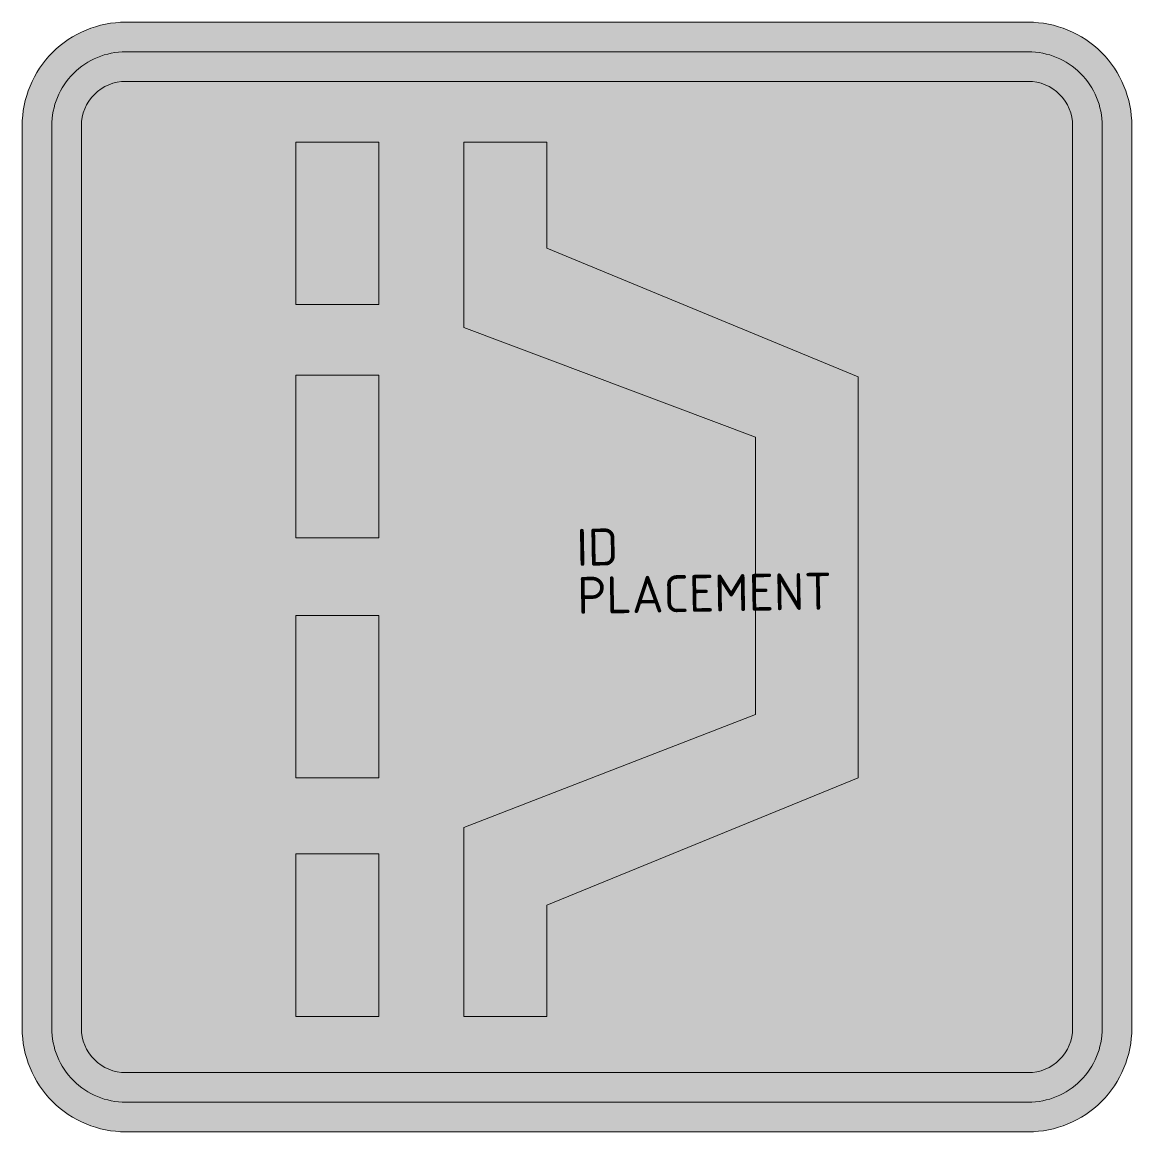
# Model space of a CAD drawing. Extents: x -3.75 to 3.75, y -3.75 to 3.75.
import ezdxf
from ezdxf.enums import TextEntityAlignment as Align

# ---------------------------------------------------------------- set-up
doc = ezdxf.new("R2010")
doc.units = 0
doc.styles.add('NLCS-ISO', font='NLCS-ISO.ttf', dxfattribs={"height": 0.25})

msp = doc.modelspace()

# ---------------------------------------------------------------- hatches: boundary and pattern name
at = {"true_color": 0x005b8c}
h = msp.add_hatch(color=146, dxfattribs=at)
h.dxf.hatch_style = 1
h.paths.add_polyline_path([(3.05, 3.75), (-3.05, 3.75, 0.414214), (-3.75, 3.05), (-3.75, 0), (-3.55, 0), (-3.55, 3.05, -0.414214), (-3.05, 3.55), (3.05, 3.55, -0.414214), (3.55, 3.05), (3.55, 0), (3.75, 0), (3.75, 3.05, 0.414214)])
at = {"true_color": 0xf1f0ea}
h = msp.add_hatch(color=7, dxfattribs=at)
h.dxf.hatch_style = 1
h.paths.add_polyline_path([(3.05, 3.55), (-3.05, 3.55, 0.414214), (-3.55, 3.05), (-3.55, 0), (-3.35, 0), (-3.35, 3.05, -0.414214), (-3.05, 3.35), (3.05, 3.35, -0.414214), (3.35, 3.05), (3.35, 0), (3.55, 0), (3.55, 3.05, 0.414214)])
at = {"true_color": 0x005b8c}
h = msp.add_hatch(color=146, dxfattribs=at)
h.dxf.hatch_style = 1
h.paths.add_polyline_path([(-1.9, 2.94), (-1.6192, 2.94), (-1.6088, 3.35), (-3.05, 3.35, 0.414214), (-3.35, 3.05), (-3.35, -3.05, 0.414214), (-3.05, -3.35), (-1.6192, -3.35), (-1.6192, -2.9698), (-1.9, -2.9698), (-1.9, -1.8714), (-1.6192, -1.8714), (-1.6192, -1.3581), (-1.9, -1.3581), (-1.9, -0.2597), (-1.6192, -0.2597), (-1.6192, 0.2656), (-1.9, 0.2656), (-1.9, 1.364), (-1.6192, 1.364), (-1.6192, 1.8416), (-1.9, 1.8416)])
h = msp.add_hatch(color=146, dxfattribs=at)
h.dxf.hatch_style = 1
h.paths.add_polyline_path([(1.2069, 0.9462), (-0.7648, 1.6864), (-0.7648, 2.94), (-0.484, 2.94), (-0.484, 3.35), (-1.6088, 3.35), (-1.6192, 2.94), (-1.3384, 2.94), (-1.3384, 1.8416), (-1.6192, 1.8416), (-1.6192, 1.364), (-1.3384, 1.364), (-1.3384, 0.2656), (-1.6192, 0.2656), (-1.6192, -0.2597), (-1.3384, -0.2597), (-1.3384, -1.3581), (-1.6192, -1.3581), (-1.6192, -1.8714), (-1.3384, -1.8714), (-1.3384, -2.9698), (-1.6192, -2.9698), (-1.6192, -3.35), (-0.484, -3.35), (-0.484, -2.9698), (-0.7648, -2.9698), (-0.7648, -1.6924), (1.2069, -0.9283)])
h = msp.add_hatch(color=146, dxfattribs=at)
h.dxf.hatch_style = 1
h.paths.add_polyline_path([(3.35, 3.05, 0.414214), (3.05, 3.35), (-0.484, 3.35), (-0.484, 2.94), (-0.2031, 2.94), (-0.2031, 2.2236), (1.9, 1.3521), (1.9, -1.3581), (-0.2031, -2.2177), (-0.2031, -2.9698), (-0.484, -2.9698), (-0.484, -3.35), (3.05, -3.35, 0.414214), (3.35, -3.05)])
at = {"true_color": 0xf1f0ea}
h = msp.add_hatch(color=7, dxfattribs=at)
h.dxf.hatch_style = 1
h.paths.add_polyline_path([(-1.3384, 2.94), (-1.9, 2.94), (-1.9, 1.8416), (-1.3384, 1.8416)])
h = msp.add_hatch(color=7, dxfattribs=at)
h.dxf.hatch_style = 1
h.paths.add_polyline_path([(1.9, -1.3581), (1.9, 1.3521), (-0.2031, 2.2236), (-0.2031, 2.94), (-0.7648, 2.94), (-0.7648, 1.6864), (1.2069, 0.9462), (1.2069, -0.9283), (-0.7648, -1.6924), (-0.7648, -2.9698), (-0.2031, -2.9698), (-0.2031, -2.2177)])
h = msp.add_hatch(color=7, dxfattribs=at)
h.dxf.hatch_style = 1
h.paths.add_polyline_path([(-1.3384, 1.364), (-1.9, 1.364), (-1.9, 0.2656), (-1.3384, 0.2656)])
at = {"true_color": 0x005b8c}
h = msp.add_hatch(color=146, dxfattribs=at)
h.dxf.hatch_style = 1
h.paths.add_polyline_path([(-3.55, 0), (-3.75, 0), (-3.75, -3.05, 0.414214), (-3.05, -3.75), (3.05, -3.75, 0.414214), (3.75, -3.05), (3.75, 0), (3.55, 0), (3.55, -3.05, -0.414214), (3.05, -3.55), (-3.05, -3.55, -0.414214), (-3.55, -3.05)])
at = {"true_color": 0xf1f0ea}
h = msp.add_hatch(color=7, dxfattribs=at)
h.dxf.hatch_style = 1
h.paths.add_polyline_path([(-3.35, 0), (-3.55, 0), (-3.55, -3.05, 0.414214), (-3.05, -3.55), (3.05, -3.55, 0.414214), (3.55, -3.05), (3.55, 0), (3.35, 0), (3.35, -3.05, -0.414214), (3.05, -3.35), (-3.05, -3.35, -0.414214), (-3.35, -3.05)])
h = msp.add_hatch(color=7, dxfattribs=at)
h.dxf.hatch_style = 1
h.paths.add_polyline_path([(-1.3384, -0.2597), (-1.9, -0.2597), (-1.9, -1.3581), (-1.3384, -1.3581)])
h = msp.add_hatch(color=7, dxfattribs=at)
h.dxf.hatch_style = 1
h.paths.add_polyline_path([(-1.3384, -1.8714), (-1.9, -1.8714), (-1.9, -2.9698), (-1.3384, -2.9698)])

# ---------------------------------------------------------------- linework, layer by layer
at = {"color": 145, "lineweight": 0, "true_color": 0x377daf}
msp.add_lwpolyline([(-3.05, -3.75), (3.05, -3.75, 0.414214), (3.75, -3.05), (3.75, 3.05, 0.414214), (3.05, 3.75), (-3.05, 3.75, 0.414214), (-3.75, 3.05), (-3.75, -3.05, 0.414214)], format="xyb", close=True, dxfattribs=at)
at = {"color": 7, "lineweight": 0, "true_color": 0xf1f0ea}
for points in [[(-3.05, -3.55), (3.05, -3.55, 0.414214), (3.55, -3.05), (3.55, 3.05, 0.414214), (3.05, 3.55), (-3.05, 3.55, 0.414214), (-3.55, 3.05), (-3.55, -3.05, 0.414214)], [(-3.05, -3.35), (3.05, -3.35, 0.414214), (3.35, -3.05), (3.35, 3.05, 0.414214), (3.05, 3.35), (-3.05, 3.35, 0.414214), (-3.35, 3.05), (-3.35, -3.05, 0.414214)]]:
    msp.add_lwpolyline(points, format="xyb", close=True, dxfattribs=at)
for points in [[(-1.3384, 2.94), (-1.9, 2.94), (-1.9, 1.8416), (-1.3384, 1.8416)], [(-0.7648, 2.94), (-0.7648, 1.6864), (1.2069, 0.9462), (1.2069, -0.9283), (-0.7648, -1.6924), (-0.7648, -2.9698), (-0.2031, -2.9698), (-0.2031, -2.2177), (1.9, -1.3581), (1.9, 1.3521), (-0.2031, 2.2236), (-0.2031, 2.94)], [(-1.3384, 1.364), (-1.9, 1.364), (-1.9, 0.2656), (-1.3384, 0.2656)], [(-1.3384, -0.2597), (-1.9, -0.2597), (-1.9, -1.3581), (-1.3384, -1.3581)], [(-1.3384, -1.8714), (-1.9, -1.8714), (-1.9, -2.9698), (-1.3384, -2.9698)]]:
    msp.add_lwpolyline(points, close=True, dxfattribs=at)

# ---------------------------------------------------------------- texts
at = {"style": 'NLCS-ISO'}
msp.add_attdef('ID', text='', height=0.25, rotation=1, dxfattribs=at).set_placement((0, 0), align=Align.BOTTOM_LEFT)
msp.add_attdef('PLACEMENT', text='', height=0.25, rotation=1, dxfattribs=at).set_placement((0, 0), align=Align.TOP_LEFT)

doc.saveas('drawing.dxf')
